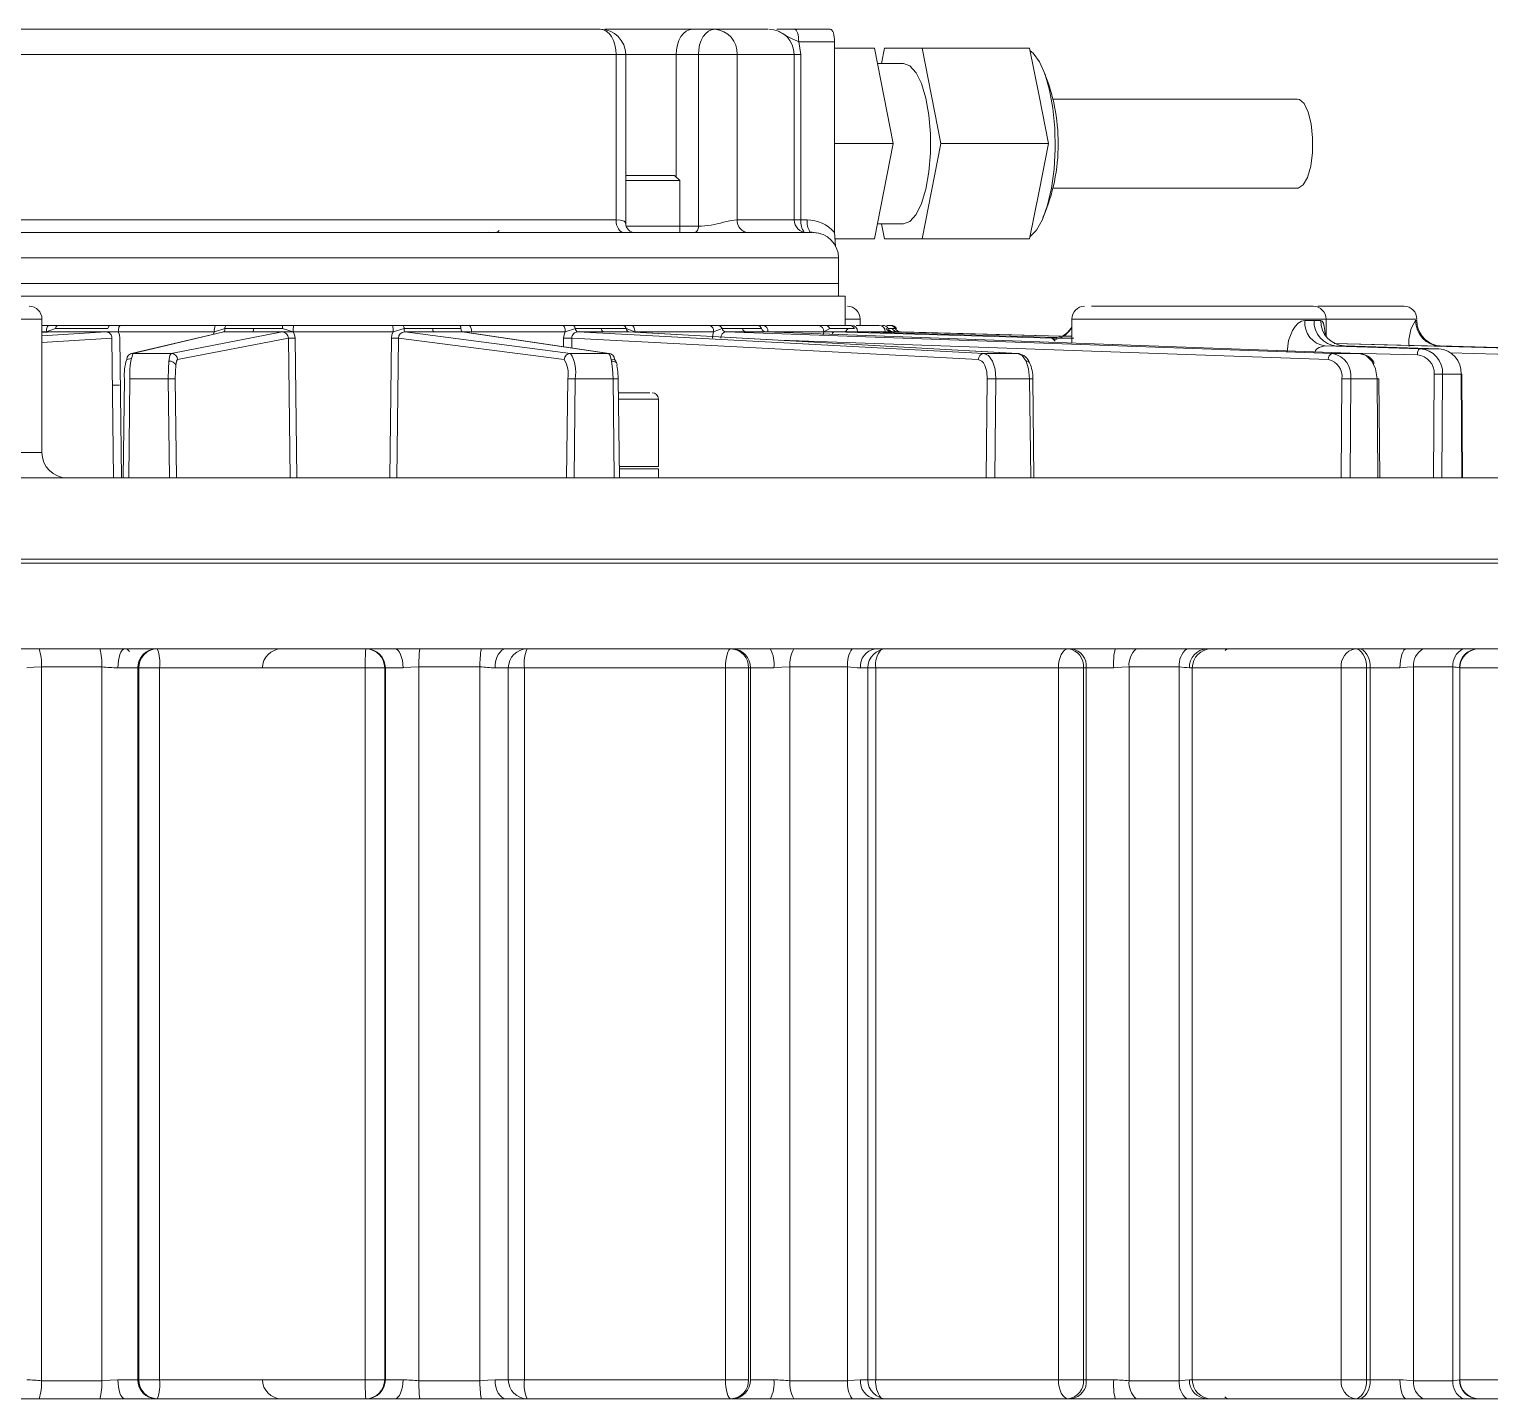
# Model space of a CAD drawing. Header units: millimetres. Extents: x 0 to 197, y 0 to 196.
# Drawn here: x 169.05 to 174.8, y 188.14 to 193.53 of the extents above; entities that cross this region are included whole.
import ezdxf

# ---------------------------------------------------------------- set-up
doc = ezdxf.new("R2010")
doc.units = ezdxf.units.MM

msp = doc.modelspace()

# ---------------------------------------------------------------- linework, layer by layer
at = {"color": 7, "linetype": 'Continuous', "lineweight": 15}
for p, q in [((171.2974, 193.5318), (168.7178, 193.5318)), ((171.6602, 193.5318), (171.3156, 193.5318)), ((171.7479, 193.5318), (171.6602, 193.5318)), ((171.9562, 193.5318), (171.7479, 193.5318)), ((172.0612, 193.5318), (171.9923, 193.5318)), ((172.2023, 193.5318), (172.0612, 193.5318)), ((172.0783, 193.4818), (172.0866, 193.4318)), ((172.0783, 193.4818), (172.2194, 193.4818)), ((172.2194, 193.4818), (172.2194, 192.732)), ((168.6326, 193.4318), (171.3596, 193.4318)), ((171.3596, 192.7818), (171.3596, 193.4318)), ((171.3974, 192.7679), (171.3974, 193.4318)), ((171.5958, 193.4318), (171.6836, 193.4318)), ((171.6836, 193.4318), (171.6836, 192.7568)), ((171.6836, 193.4318), (171.8358, 193.4318)), ((171.8358, 193.4318), (171.8358, 192.7818)), ((172.0603, 192.7818), (172.0603, 193.4318)), ((172.0866, 192.7818), (172.0866, 193.4318)), ((172.2194, 193.4568), (172.3757, 193.4568)), ((172.3757, 193.4568), (172.4496, 193.0818)), ((172.416, 193.4568), (172.4042, 193.3968)), ((172.5637, 193.4568), (172.416, 193.4568)), ((172.6376, 193.0818), (172.5637, 193.4568)), ((172.5637, 193.4568), (172.9867, 193.4568)), ((173.0237, 193.2693), (172.9867, 193.4568)), ((172.4899, 193.3968), (172.3875, 193.3968)), ((173.0606, 193.0818), (173.0237, 193.2693)), ((174.0409, 193.2568), (173.0775, 193.2568)), ((172.4496, 193.0818), (172.2194, 193.0818)), ((172.4496, 193.0818), (172.3757, 192.7068)), ((172.5637, 192.7068), (172.6376, 193.0818)), ((172.6376, 193.0818), (173.0606, 193.0818)), ((173.0237, 192.8943), (173.0606, 193.0818)), ((171.5899, 192.9568), (171.3974, 192.9568)), ((171.6099, 192.9368), (171.3974, 192.9368)), ((171.6099, 192.9368), (171.5899, 192.9568)), ((171.6099, 192.7568), (171.6099, 192.9368)), ((173.0776, 192.9068), (174.0409, 192.9068)), ((172.9867, 192.7068), (173.0237, 192.8943)), ((168.2881, 192.7318), (170.8669, 192.7318)), ((168.6326, 192.7818), (171.3596, 192.7818)), ((170.8669, 192.7318), (172.1307, 192.7318)), ((171.3988, 192.7568), (171.6099, 192.7568)), ((171.6099, 192.7568), (171.3989, 192.7568)), ((171.6099, 192.7318), (171.6099, 192.7568)), ((171.6836, 192.7568), (171.6099, 192.7568)), ((172.0866, 192.7818), (172.111, 192.7818)), ((172.2194, 192.732), (172.2228, 192.6782)), ((172.3875, 192.7668), (172.4899, 192.7668)), ((172.4042, 192.7668), (172.416, 192.7068)), ((172.221, 192.7068), (172.3757, 192.7068)), ((172.416, 192.7068), (172.5637, 192.7068)), ((172.5637, 192.7068), (172.9867, 192.7068)), ((172.2353, 192.5318), (172.2353, 192.6318)), ((168.1853, 192.5318), (172.2042, 192.5318)), ((168.1853, 192.5318), (172.2353, 192.5318)), ((172.2042, 192.5318), (172.2353, 192.5318)), ((172.2353, 192.4818), (172.2353, 192.5318)), ((172.2603, 192.4818), (168.1603, 192.4818)), ((172.2603, 192.3668), (172.2603, 192.4818)), ((173.2296, 192.4418), (174.1025, 192.4418)), ((174.4599, 192.4418), (174.12, 192.4418)), ((169.1009, 191.8668), (169.1009, 192.3918)), ((172.3197, 192.3668), (172.3197, 192.3918)), ((173.1527, 192.3918), (173.1527, 192.2976)), ((174.069, 192.3857), (174.1056, 192.3855)), ((174.1056, 192.3855), (174.1321, 192.3857)), ((174.1527, 192.3239), (174.1527, 192.3918)), ((174.5102, 192.3855), (174.5041, 192.3857)), ((174.5051, 192.3857), (174.5102, 192.3855)), ((169.1301, 192.3668), (169.1009, 192.3668)), ((169.1446, 192.3413), (169.1009, 192.3385)), ((169.3526, 192.3412), (169.1009, 192.326)), ((169.1179, 192.3418), (169.1539, 192.354)), ((169.1179, 192.3418), (169.4014, 192.3418)), ((169.1301, 192.3668), (169.1641, 192.3668)), ((169.1439, 192.3412), (169.247, 192.3411)), ((169.1539, 192.354), (169.256, 192.3539)), ((169.1641, 192.3668), (169.3688, 192.3668)), ((169.247, 192.3411), (169.3526, 192.3412)), ((169.256, 192.3539), (169.3606, 192.354)), ((169.4104, 192.3668), (169.3688, 192.3668)), ((169.7792, 192.3418), (169.4014, 192.3418)), ((169.784, 192.3668), (169.4104, 192.3668)), ((169.8113, 192.3406), (169.4533, 192.2559)), ((169.459, 192.2566), (169.8169, 192.3412)), ((170.0455, 192.3412), (169.6095, 192.2566)), ((169.7792, 192.3418), (169.8206, 192.354)), ((169.784, 192.3668), (169.8243, 192.3668)), ((169.8169, 192.3412), (169.9309, 192.3411)), ((169.8206, 192.354), (169.9335, 192.3539)), ((169.8243, 192.3668), (170.0486, 192.3668)), ((169.9309, 192.3411), (170.0455, 192.3412)), ((169.9335, 192.3539), (170.047, 192.354)), ((169.9372, 192.3418), (170.0866, 192.3418)), ((170.047, 192.354), (170.0898, 192.3418)), ((170.0486, 192.3668), (170.0911, 192.3668)), ((170.4827, 192.3418), (170.0898, 192.3418)), ((170.4797, 192.3668), (170.0911, 192.3668)), ((170.4797, 192.3668), (170.5224, 192.3668)), ((170.4827, 192.3418), (170.5254, 192.354)), ((170.5224, 192.3668), (170.7443, 192.3668)), ((170.5254, 192.354), (170.638, 192.3539)), ((170.5277, 192.3418), (170.6413, 192.3418)), ((171.1804, 192.2566), (170.5284, 192.3412)), ((170.5284, 192.3412), (170.642, 192.3411)), ((170.638, 192.3539), (170.7495, 192.354)), ((170.642, 192.3411), (170.7545, 192.3412)), ((170.7443, 192.3668), (170.7835, 192.3668)), ((170.7545, 192.3412), (171.3293, 192.2566)), ((171.3328, 192.2563), (170.7574, 192.3411)), ((170.7582, 192.3418), (170.7861, 192.3418)), ((171.149, 192.3668), (170.7835, 192.3668)), ((171.1596, 192.3418), (170.79, 192.3418)), ((171.149, 192.3668), (171.1899, 192.3668)), ((171.1596, 192.3418), (171.1994, 192.354)), ((171.1899, 192.3668), (171.3876, 192.3668)), ((171.1994, 192.354), (171.3007, 192.3539)), ((172.8069, 192.2566), (171.2087, 192.3412)), ((171.2087, 192.3412), (171.3109, 192.3411)), ((171.3007, 192.3539), (171.3991, 192.354)), ((171.3109, 192.3411), (171.4103, 192.3412)), ((171.3876, 192.3668), (171.4198, 192.3668)), ((171.3991, 192.354), (171.4334, 192.3418)), ((172.9406, 192.2566), (171.4085, 192.3413)), ((171.4103, 192.3412), (172.9395, 192.2566)), ((171.7265, 192.3668), (171.4198, 192.3668)), ((171.7435, 192.3418), (171.4334, 192.3418)), ((171.7265, 192.3668), (171.7615, 192.3668)), ((171.7435, 192.3418), (171.7766, 192.354)), ((171.7615, 192.3668), (171.9157, 192.3668)), ((171.7766, 192.354), (171.8566, 192.3539)), ((174.1791, 192.2566), (171.7913, 192.3412)), ((171.7913, 192.3412), (171.8721, 192.3411)), ((171.8566, 192.3539), (171.9324, 192.354)), ((171.8721, 192.3411), (171.9486, 192.3412)), ((171.9157, 192.3668), (171.9377, 192.3668)), ((172.1555, 192.3668), (171.9377, 192.3668)), ((171.9443, 192.3418), (171.9571, 192.3418)), ((174.2831, 192.2566), (171.9481, 192.3412)), ((171.9486, 192.3412), (174.2826, 192.2566)), ((172.1773, 192.3418), (171.9571, 192.3418)), ((172.1555, 192.3668), (172.1812, 192.3668)), ((172.1773, 192.3418), (172.2005, 192.354)), ((172.1773, 192.3418), (172.2603, 192.3418)), ((172.1812, 192.3668), (172.2769, 192.3668)), ((172.2005, 192.354), (172.2514, 192.3539)), ((173.0729, 192.3167), (172.2192, 192.3412)), ((172.2192, 192.3412), (172.2706, 192.3411)), ((172.2514, 192.3539), (172.2971, 192.354)), ((172.2603, 192.3418), (172.2725, 192.354)), ((172.2603, 192.3411), (172.2603, 192.3418)), ((172.2706, 192.3411), (172.3167, 192.3412)), ((172.2841, 192.3655), (172.2853, 192.3668)), ((172.3941, 192.3668), (172.304, 192.3668)), ((172.4186, 192.3418), (172.3099, 192.3418)), ((172.3167, 192.3412), (173.0944, 192.3186)), ((172.4433, 192.3411), (172.4186, 192.3412)), ((172.4186, 192.3412), (172.4438, 192.3405)), ((172.4255, 192.3668), (172.4358, 192.3668)), ((172.4295, 192.354), (172.4464, 192.3539)), ((172.4464, 192.3539), (172.4576, 192.354)), ((173.1075, 192.3239), (172.4504, 192.3412)), ((172.4504, 192.3412), (172.4674, 192.3411)), ((172.4634, 192.3539), (172.4597, 192.354)), ((172.4613, 192.354), (172.4631, 192.354)), ((172.4674, 192.3411), (172.4787, 192.3412)), ((172.4787, 192.3412), (173.1093, 192.3245)), ((173.1099, 192.3248), (172.4825, 192.3412)), ((169.3827, 191.7668), (169.3765, 192.3166)), ((169.4079, 192.3169), (169.4141, 191.7668)), ((170.0707, 192.3166), (169.6343, 192.2319)), ((170.0774, 191.7668), (170.0707, 192.3166)), ((170.0967, 192.3169), (170.1034, 191.7668)), ((170.4693, 191.7668), (170.4759, 192.3169)), ((170.4966, 191.7668), (170.5033, 192.3166)), ((170.5033, 192.3166), (171.1558, 192.2319)), ((171.1855, 192.3166), (172.7848, 192.2319)), ((173.0935, 192.3168), (173.0729, 192.3167)), ((173.0872, 192.3052), (173.0808, 192.3114)), ((173.0956, 192.3196), (173.0908, 192.3179)), ((173.1527, 192.3237), (173.1204, 192.3245)), ((174.523, 192.275), (174.1499, 192.2857)), ((174.1499, 192.2857), (174.1938, 192.2855)), ((174.1854, 192.2961), (175.6805, 192.2566)), ((175.6619, 192.2566), (174.1867, 192.2955)), ((174.1938, 192.2855), (174.2256, 192.2857)), ((174.2256, 192.2857), (174.5963, 192.2749)), ((174.5963, 192.2749), (174.523, 192.275)), ((174.5837, 192.2878), (174.5836, 192.288)), ((174.5891, 192.2854), (174.5837, 192.2878)), ((175.0109, 192.275), (174.6015, 192.2857)), ((169.6095, 192.2566), (169.459, 192.2566)), ((171.3293, 192.2566), (171.1804, 192.2566)), ((172.9395, 192.2566), (172.8069, 192.2566)), ((174.2826, 192.2566), (174.1791, 192.2566)), ((169.4253, 192.1569), (169.4205, 191.7668)), ((169.4423, 191.7668), (169.447, 192.1566)), ((169.447, 192.1566), (169.5975, 192.1566)), ((169.5975, 192.1566), (169.6022, 191.7668)), ((169.6253, 192.1569), (169.63, 191.7668)), ((171.1697, 192.1569), (171.165, 191.7668)), ((171.1942, 191.7668), (171.1989, 192.1566)), ((171.1989, 192.1566), (171.3477, 192.1566)), ((171.3477, 192.1566), (171.3524, 191.7668)), ((171.3676, 192.1569), (171.368, 192.1569)), ((171.3727, 191.7668), (171.368, 192.1569)), ((172.8202, 192.1569), (172.816, 191.7668)), ((172.8498, 191.7668), (172.854, 192.1566)), ((172.854, 192.1566), (172.9867, 192.1566)), ((172.9867, 192.1566), (172.9908, 191.7668)), ((173.0037, 191.7668), (172.9996, 192.1569)), ((172.9996, 192.1569), (172.9996, 192.1569)), ((174.2152, 192.1569), (174.2119, 191.7668)), ((174.2471, 191.7668), (174.2503, 192.1566)), ((174.2503, 192.1566), (174.3538, 192.1566)), ((174.3538, 192.1566), (174.357, 191.7668)), ((174.3638, 191.7668), (174.3605, 192.1568)), ((174.5782, 192.1753), (174.5761, 191.7668)), ((174.6111, 192.175), (174.6089, 191.7668)), ((174.6844, 192.175), (174.6111, 192.175)), ((174.6866, 191.7668), (174.6844, 192.175)), ((174.6891, 191.7668), (174.6869, 192.1751)), ((169.3786, 192.1318), (169.4066, 192.1318)), ((171.4919, 192.1018), (171.3687, 192.1018)), ((171.5262, 191.8118), (171.5262, 192.0768)), ((171.5159, 191.8118), (171.3721, 191.8118)), ((171.5262, 191.8118), (171.5159, 191.8118)), ((164.8051, 191.7668), (175.9603, 191.7668)), ((171.5262, 191.8018), (171.3722, 191.8018)), ((171.5262, 191.7668), (171.5262, 191.8018)), ((164.4603, 191.4468), (175.9603, 191.4468)), ((164.4603, 191.4318), (175.9126, 191.4318)), ((164.4603, 191.4318), (175.9106, 191.4318)), ((164.8051, 191.4468), (175.9603, 191.4468)), ((168.993, 191.0943), (169.0893, 191.0943)), ((169.0893, 191.0943), (169.3289, 191.0943)), ((169.4262, 191.0943), (170.489, 191.0943)), ((169.4457, 191.0838), (169.4344, 191.0943)), ((169.9387, 191.0941), (169.9333, 191.0943)), ((170.489, 191.0943), (170.5872, 191.0943)), ((170.5872, 191.0943), (170.8296, 191.0943)), ((170.9272, 191.0943), (171.966, 191.0943)), ((171.966, 191.0943), (172.0593, 191.0943)), ((172.0593, 191.0943), (172.288, 191.0943)), ((172.3794, 191.0943), (173.3233, 191.0943)), ((173.3233, 191.0943), (173.4055, 191.0943)), ((173.4055, 191.0943), (173.6049, 191.0943)), ((173.6838, 191.0943), (174.4685, 191.0943)), ((174.4685, 191.0943), (174.5339, 191.0943)), ((174.5339, 191.0943), (174.6904, 191.0943)), ((174.6904, 191.0943), (174.7514, 191.0943)), ((174.7514, 191.0943), (175.3234, 191.0943)), ((169.3366, 191.0236), (169.0991, 191.0236)), ((169.0991, 191.0236), (169.0991, 188.215)), ((169.3366, 188.215), (169.3366, 191.0236)), ((169.4775, 191.0193), (169.3998, 191.0193)), ((169.4775, 188.2193), (169.4775, 191.0193)), ((169.4817, 191.0193), (169.4775, 191.0193)), ((169.5636, 191.0193), (169.4817, 191.0193)), ((169.4817, 191.0193), (169.4817, 188.2193)), ((170.3729, 191.0193), (169.5636, 191.0193)), ((169.5636, 191.0193), (169.5636, 188.2193)), ((170.3729, 188.2193), (170.3729, 191.0193)), ((170.4494, 191.0193), (170.3729, 191.0193)), ((170.4494, 191.0193), (170.4494, 188.2193)), ((170.4519, 191.0193), (170.4494, 191.0193)), ((170.5215, 191.0193), (170.4519, 191.0193)), ((170.4519, 191.0193), (170.4519, 188.2193)), ((170.8242, 191.0236), (170.5839, 191.0236)), ((170.5839, 191.0236), (170.5839, 188.215)), ((170.8242, 188.215), (170.8242, 191.0236)), ((170.9357, 188.2193), (170.9357, 191.0193)), ((171.7902, 191.0193), (170.9992, 191.0193)), ((170.9992, 191.0193), (170.9992, 188.2193)), ((171.7902, 188.2193), (171.7902, 191.0193)), ((171.8808, 191.0193), (171.7902, 191.0193)), ((171.888, 191.0193), (171.8808, 191.0193)), ((171.8808, 191.0193), (171.8808, 188.2193)), ((171.9799, 191.0193), (171.888, 191.0193)), ((171.888, 191.0193), (171.888, 188.2193)), ((172.27, 191.0236), (172.0433, 191.0236)), ((172.0433, 191.0236), (172.0433, 188.215)), ((172.27, 188.215), (172.27, 191.0236)), ((172.3498, 188.2193), (172.3498, 191.0193)), ((172.3811, 191.0193), (172.3811, 188.2193)), ((173.0999, 191.0193), (172.3811, 191.0193)), ((173.0999, 188.2193), (173.0999, 191.0193)), ((173.1984, 191.0193), (173.0999, 191.0193)), ((173.1984, 191.0193), (173.1984, 188.2193)), ((173.2097, 191.0193), (173.1984, 191.0193)), ((173.3176, 191.0193), (173.2097, 191.0193)), ((173.2097, 191.0193), (173.2097, 188.2193)), ((173.3777, 191.0236), (173.3777, 188.215)), ((173.5754, 191.0236), (173.3777, 191.0236)), ((173.5754, 188.215), (173.5754, 191.0236)), ((173.6266, 188.2193), (173.6266, 191.0193)), ((174.2126, 188.2193), (174.2126, 191.0193)), ((174.3124, 191.0193), (174.2126, 191.0193)), ((174.3124, 188.2193), (174.3124, 191.0193)), ((174.327, 191.0193), (174.3124, 191.0193)), ((174.4437, 191.0193), (174.327, 191.0193)), ((174.327, 191.0193), (174.327, 188.2193)), ((174.4963, 191.0236), (174.4963, 188.215)), ((174.6514, 191.0236), (174.4963, 191.0236)), ((174.6514, 188.215), (174.6514, 191.0236)), ((174.6791, 188.2193), (174.6791, 191.0193)), ((169.0991, 188.215), (169.3366, 188.215)), ((169.3998, 188.2193), (169.4775, 188.2193)), ((169.4775, 188.2193), (169.4817, 188.2193)), ((169.4815, 188.1948), (169.4836, 188.2022)), ((169.4817, 188.2193), (169.5636, 188.2193)), ((169.5636, 188.2193), (170.3729, 188.2193)), ((170.3729, 188.2193), (170.4494, 188.2193)), ((170.4494, 188.2193), (170.4519, 188.2193)), ((170.4519, 188.2193), (170.5215, 188.2193)), ((170.5839, 188.215), (170.8242, 188.215)), ((170.9992, 188.2193), (171.7902, 188.2193)), ((171.7902, 188.2193), (171.8808, 188.2193)), ((171.888, 188.2193), (171.9799, 188.2193)), ((172.0433, 188.215), (172.27, 188.215)), ((172.3811, 188.2193), (173.0999, 188.2193)), ((173.0999, 188.2193), (173.1984, 188.2193)), ((173.1984, 188.2193), (173.2097, 188.2193)), ((173.2097, 188.2193), (173.3176, 188.2193)), ((173.3777, 188.215), (173.5754, 188.215)), ((174.3124, 188.2193), (174.2126, 188.2193)), ((174.3124, 188.2193), (174.327, 188.2193)), ((174.327, 188.2193), (174.4437, 188.2193)), ((174.4963, 188.215), (174.6514, 188.215)), ((169.0893, 188.1443), (168.993, 188.1443)), ((169.3289, 188.1443), (169.0893, 188.1443)), ((169.4262, 188.1443), (169.3289, 188.1443)), ((170.489, 188.1443), (169.4262, 188.1443)), ((170.8296, 188.1443), (170.5872, 188.1443)), ((170.9272, 188.1443), (170.8296, 188.1443)), ((171.966, 188.1443), (170.9272, 188.1443)), ((172.288, 188.1443), (172.0593, 188.1443)), ((172.3794, 188.1443), (172.288, 188.1443)), ((173.3233, 188.1443), (172.3794, 188.1443)), ((173.3223, 188.1454), (173.333, 188.1442)), ((173.6049, 188.1443), (173.4055, 188.1443)), ((173.6838, 188.1443), (173.6049, 188.1443)), ((174.4685, 188.1443), (173.6838, 188.1443)), ((174.4641, 188.1454), (174.4765, 188.1442)), ((174.6904, 188.1443), (174.5339, 188.1443)), ((174.7514, 188.1443), (174.6904, 188.1443)), ((175.3234, 188.1443), (174.7514, 188.1443))]:
    msp.add_line(p, q, dxfattribs=at)
at = {"color": 8, "linetype": 'Continuous', "lineweight": 15}
for p, q in [((171.3596, 193.4318), (171.3974, 193.4318)), ((171.3974, 193.4318), (171.5958, 193.4318)), ((171.5958, 193.4318), (171.5958, 192.9509)), ((171.8358, 193.4318), (172.0603, 193.4318)), ((172.0603, 193.4318), (172.0866, 193.4318)), ((171.8358, 192.7818), (172.0603, 192.7818)), ((172.0866, 192.7818), (172.0603, 192.7818)), ((172.2353, 192.6318), (168.1853, 192.6318)), ((169.1009, 192.3918), (168.1009, 192.3918)), ((172.3197, 192.3918), (172.2603, 192.3918)), ((174.1527, 192.3918), (173.1527, 192.3918)), ((174.5102, 192.3918), (174.1527, 192.3918)), ((169.1179, 192.3418), (169.1009, 192.3418)), ((169.1009, 192.3385), (169.1439, 192.3412)), ((169.7751, 192.332), (169.7792, 192.3418)), ((172.2603, 192.3418), (172.3099, 192.3418)), ((172.4437, 192.3418), (172.4437, 192.3423)), ((172.4437, 192.3418), (172.4458, 192.3418)), ((169.3765, 192.3166), (169.1009, 192.3)), ((171.1529, 192.2828), (171.1533, 192.3169)), ((171.1851, 192.2781), (171.1855, 192.3166)), ((172.0048, 192.3083), (174.1618, 192.2319)), ((169.4526, 192.2362), (169.4342, 192.2319)), ((171.34, 192.2339), (171.3537, 192.2319)), ((172.9406, 192.2566), (172.9395, 192.2566)), ((174.2435, 192.258), (174.5121, 192.2503)), ((174.2831, 192.2566), (174.2826, 192.2566)), ((174.6407, 192.2587), (175.6585, 192.2319)), ((171.5159, 192.0768), (171.369, 192.0768)), ((171.5262, 192.0768), (171.5159, 192.0768)), ((168.5696, 191.8668), (169.1009, 191.8668)), ((170.0374, 191.0938), (170.0366, 191.094)), ((173.7566, 191.0883), (173.7643, 191.0943)), ((170.9357, 191.0193), (170.8836, 191.0193)), ((170.9992, 191.0193), (170.9357, 191.0193)), ((172.3498, 191.0193), (172.3214, 191.0193)), ((172.3811, 191.0193), (172.3498, 191.0193)), ((173.6266, 191.0193), (173.6154, 191.0193)), ((174.2126, 191.0193), (173.6266, 191.0193)), ((174.6791, 191.0193), (174.6774, 191.0193)), ((175.0526, 191.0193), (174.6791, 191.0193)), ((170.8836, 188.2193), (170.9357, 188.2193)), ((170.9357, 188.2193), (170.9992, 188.2193)), ((172.3214, 188.2193), (172.3498, 188.2193)), ((172.3498, 188.2193), (172.3811, 188.2193)), ((173.6154, 188.2193), (173.6266, 188.2193)), ((173.6266, 188.2193), (174.2126, 188.2193)), ((174.6774, 188.2193), (174.6791, 188.2193)), ((174.6791, 188.2193), (175.0526, 188.2193)), ((169.5163, 188.1555), (169.5148, 188.1539)), ((170.0366, 188.1445), (170.0374, 188.1447)), ((173.7643, 188.1443), (173.7551, 188.1515))]:
    msp.add_line(p, q, dxfattribs=at)
at = {"color": 7, "linetype": 'Continuous', "lineweight": 15, "flags": 128}
for points in [[(171.3596, 193.4318), (171.3584, 193.4513), (171.3548, 193.47), (171.3491, 193.4873), (171.3414, 193.5025), (171.3319, 193.5149), (171.3212, 193.5242), (171.3096, 193.5298), (171.2974, 193.5318)], [(171.5958, 193.4318), (171.5971, 193.4513), (171.6007, 193.47), (171.6067, 193.4873), (171.6147, 193.5025), (171.6244, 193.5149), (171.6355, 193.5242), (171.6476, 193.5298), (171.6602, 193.5318)], [(171.6836, 193.4318), (171.6848, 193.4513), (171.6885, 193.47), (171.6944, 193.4873), (171.7024, 193.5025), (171.7122, 193.5149), (171.7233, 193.5242), (171.7354, 193.5298), (171.7479, 193.5318)], [(172.0783, 193.4818), (172.078, 193.4915), (172.077, 193.5009), (172.0754, 193.5095), (172.0733, 193.5171), (172.0707, 193.5233), (172.0678, 193.528), (172.0646, 193.5308), (172.0612, 193.5318)], [(172.2194, 193.4818), (172.2191, 193.4915), (172.2181, 193.5009), (172.2165, 193.5095), (172.2144, 193.5171), (172.2118, 193.5233), (172.2089, 193.528), (172.2057, 193.5308), (172.2023, 193.5318)], [(172.9887, 193.4468), (173.0003, 193.4371), (173.0254, 193.4031), (173.0474, 193.354), (173.0653, 193.2922), (173.0783, 193.2206), (173.0857, 193.1424), (173.0872, 193.0615), (173.0827, 192.9814), (173.0724, 192.9061), (173.0569, 192.839), (173.0368, 192.7832), (173.0131, 192.7414), (172.9887, 192.7167)], [(172.4899, 193.3968), (172.5156, 193.3876), (172.5398, 193.3607), (172.5611, 193.3176), (172.5783, 193.2607), (172.5903, 193.1935), (172.5965, 193.1197), (172.5965, 193.0438), (172.5903, 192.9701), (172.5783, 192.9028), (172.5611, 192.846), (172.5398, 192.8029), (172.5156, 192.7759), (172.4899, 192.7668)], [(174.0924, 192.9929), (174.0994, 193.0467), (174.1001, 193.1042), (174.0944, 193.1594), (174.0829, 193.2061), (174.0669, 193.2394), (174.048, 193.2555), (174.0409, 193.2568)], [(174.0409, 192.9068), (174.0437, 192.907), (174.0629, 192.919), (174.0797, 192.9488), (174.0924, 192.9929)], [(170.8596, 192.733), (170.8568, 192.7323), (170.8521, 192.7318)], [(171.3596, 192.7818), (171.3602, 192.772), (171.3619, 192.7626), (171.3648, 192.754), (171.3687, 192.7464), (171.3734, 192.7402), (171.3787, 192.7356), (171.3846, 192.7327), (171.3906, 192.7318)], [(171.6836, 192.7568), (171.6833, 192.7519), (171.6823, 192.7472), (171.6809, 192.7429), (171.6789, 192.7391), (171.6764, 192.736), (171.6736, 192.7337), (171.6706, 192.7323), (171.6675, 192.7318)], [(171.782, 192.7722), (171.814, 192.7794), (171.8358, 192.7818)], [(172.1218, 192.7352), (172.1571, 192.7301), (172.1629, 192.7271)], [(173.9998, 192.2631), (174.0054, 192.3075), (174.0207, 192.3467), (174.0315, 192.3629), (174.0434, 192.375), (174.0563, 192.3831), (174.069, 192.3857)], [(169.1179, 192.3418), (169.1182, 192.3466), (169.1189, 192.3513), (169.12, 192.3557), (169.1215, 192.3594), (169.1233, 192.3626), (169.1254, 192.3649), (169.1277, 192.3663), (169.1301, 192.3668)], [(169.3606, 192.354), (169.3613, 192.3568), (169.3621, 192.3593), (169.363, 192.3615), (169.364, 192.3633), (169.3652, 192.3648), (169.3663, 192.3659), (169.3676, 192.3666), (169.3688, 192.3668)], [(169.4104, 192.3668), (169.4086, 192.3663), (169.407, 192.3649), (169.4054, 192.3626), (169.404, 192.3594), (169.4029, 192.3557), (169.4021, 192.3513), (169.4016, 192.3466), (169.4014, 192.3418)], [(169.4014, 192.3418), (169.4062, 192.3298), (169.4079, 192.3169)], [(170.0898, 192.3418), (170.0949, 192.3298), (170.0967, 192.3169)], [(170.4759, 192.3169), (170.4777, 192.3298), (170.4827, 192.3418)], [(170.7443, 192.3668), (170.7451, 192.3666), (170.7458, 192.3659), (170.7466, 192.3648), (170.7473, 192.3633), (170.7479, 192.3615), (170.7485, 192.3593), (170.749, 192.3568), (170.7495, 192.354)], [(171.1596, 192.3418), (171.1594, 192.3466), (171.1588, 192.3513), (171.1578, 192.3557), (171.1565, 192.3594), (171.1549, 192.3626), (171.1531, 192.3649), (171.1511, 192.3663), (171.149, 192.3668)], [(171.1533, 192.3169), (171.1549, 192.3298), (171.1596, 192.3418)], [(171.1994, 192.354), (171.1987, 192.3568), (171.1977, 192.3593), (171.1966, 192.3615), (171.1954, 192.3633), (171.1941, 192.3648), (171.1927, 192.3659), (171.1913, 192.3666), (171.1899, 192.3668)], [(171.4198, 192.3668), (171.4225, 192.3663), (171.425, 192.3649), (171.4274, 192.3626), (171.4294, 192.3594), (171.4311, 192.3557), (171.4324, 192.3513), (171.4332, 192.3466), (171.4334, 192.3418)], [(171.7384, 192.3169), (171.7398, 192.3298), (171.7435, 192.3418)], [(172.1747, 192.3284), (172.1748, 192.3298), (172.1773, 192.3418)], [(173.0729, 192.3167), (173.0901, 192.3178), (173.0931, 192.3183)], [(173.0808, 192.3114), (173.0765, 192.3148), (173.0729, 192.3167)], [(173.1608, 192.3167), (173.1087, 192.3169), (173.1024, 192.3169)], [(174.1499, 192.2857), (174.138, 192.2843), (174.1262, 192.2801), (174.1157, 192.2732), (174.1116, 192.2676), (174.1106, 192.2647), (174.1105, 192.2618)], [(174.5121, 192.2503), (174.5124, 192.2551), (174.5131, 192.2598), (174.5142, 192.264), (174.5156, 192.2678), (174.5172, 192.2708), (174.519, 192.2731), (174.521, 192.2745), (174.523, 192.275)], [(169.5975, 192.1566), (169.5982, 192.1952), (169.6006, 192.2264)], [(169.6006, 192.2264), (169.6045, 192.2478), (169.6095, 192.2566)], [(169.6343, 192.2319), (169.6306, 192.2257), (169.6276, 192.2093)], [(171.342, 192.2264), (171.3363, 192.2478), (171.3293, 192.2566)], [(171.3477, 192.1566), (171.346, 192.1952), (171.342, 192.2264)], [(171.3632, 192.2093), (171.3633, 192.2126), (171.3625, 192.2159), (171.3608, 192.2188), (171.3582, 192.2214), (171.3549, 192.2235), (171.351, 192.2251), (171.3467, 192.2261), (171.342, 192.2264)], [(171.3537, 192.2319), (171.3588, 192.2257), (171.3609, 192.218)], [(172.7848, 192.2319), (172.7981, 192.2261), (172.8046, 192.2189), (172.8102, 192.2093), (172.8147, 192.1975), (172.8179, 192.1841), (172.8202, 192.1569)], [(172.854, 192.1566), (172.8507, 192.1943), (172.8406, 192.2264), (172.8252, 192.2483), (172.8069, 192.2566)], [(172.9726, 192.2264), (172.9579, 192.2478), (172.9395, 192.2566)], [(172.9456, 192.2556), (172.9438, 192.2561), (172.9406, 192.2566)], [(172.9867, 192.1566), (172.9827, 192.1952), (172.9726, 192.2264)], [(174.3328, 192.2264), (174.3105, 192.2478), (174.2826, 192.2566)], [(174.2873, 192.2557), (174.286, 192.2561), (174.2831, 192.2566)], [(174.3538, 192.1566), (174.3479, 192.1952), (174.3328, 192.2264)], [(174.3396, 192.2134), (174.3406, 192.2159), (174.3412, 192.2188), (174.341, 192.2214), (174.34, 192.2235), (174.3383, 192.2251), (174.3359, 192.2261), (174.3328, 192.2264)], [(169.6276, 192.2093), (169.6257, 192.1852), (169.6253, 192.1569)], [(171.3632, 192.2093), (171.3663, 192.1852), (171.3676, 192.1569)], [(174.354, 192.1569), (174.356, 192.1569), (174.3584, 192.1569), (174.3599, 192.1569), (174.3605, 192.1568), (174.3602, 192.1568), (174.3589, 192.1567), (174.3568, 192.1567), (174.3538, 192.1566)], [(169.3289, 191.0943), (169.366, 191.0943), (169.3961, 191.0943), (169.4262, 191.0943)], [(169.4262, 191.0943), (169.4211, 191.0928), (169.4161, 191.0886), (169.4115, 191.0816), (169.4075, 191.0723), (169.4042, 191.0609), (169.4018, 191.048), (169.4003, 191.0339), (169.3998, 191.0193)], [(170.5215, 191.0193), (170.5209, 191.0339), (170.519, 191.048), (170.516, 191.0609), (170.512, 191.0723), (170.5071, 191.0816), (170.5014, 191.0886), (170.4953, 191.0928), (170.489, 191.0943)], [(170.8296, 191.0943), (170.8668, 191.0943), (170.897, 191.0943), (170.9272, 191.0943)], [(170.9272, 191.0943), (170.9187, 191.0928), (170.9105, 191.0886), (170.903, 191.0816), (170.8963, 191.0723), (170.8909, 191.0609), (170.8869, 191.048), (170.8844, 191.0339), (170.8836, 191.0193)], [(171.8118, 191.0943), (171.8076, 191.0928), (171.8035, 191.0886), (171.7998, 191.0816), (171.7965, 191.0723), (171.7939, 191.0609), (171.7919, 191.048), (171.7906, 191.0339), (171.7902, 191.0193)], [(172.288, 191.0943), (172.3229, 191.0943), (172.3512, 191.0943), (172.3794, 191.0943)], [(173.1393, 191.0943), (173.1316, 191.0928), (173.1242, 191.0886), (173.1174, 191.0816), (173.1114, 191.0723), (173.1065, 191.0609), (173.1029, 191.048), (173.1007, 191.0339), (173.0999, 191.0193)], [(173.6049, 191.0943), (173.6351, 191.0943), (173.6595, 191.0943), (173.6838, 191.0943)], [(174.3124, 191.0193), (174.3116, 191.0339), (174.309, 191.048), (174.3048, 191.0609), (174.2992, 191.0723), (174.2923, 191.0816), (174.2845, 191.0886), (174.276, 191.0928), (174.2672, 191.0943)], [(174.327, 191.0193), (174.3261, 191.0339), (174.3236, 191.048), (174.3194, 191.0609), (174.3138, 191.0723), (174.3069, 191.0816), (174.2991, 191.0886), (174.2906, 191.0928), (174.2818, 191.0943)], [(174.4437, 191.0193), (174.4441, 191.0339), (174.4455, 191.048), (174.4478, 191.0609), (174.4509, 191.0723), (174.4547, 191.0816), (174.459, 191.0886), (174.4636, 191.0928), (174.4685, 191.0943)], [(169.0991, 191.0236), (169.0687, 191.0216), (169.0419, 191.0193)], [(170.5839, 191.0236), (170.5519, 191.0216), (170.5215, 191.0193)], [(172.0433, 191.0236), (172.0118, 191.0216), (171.9799, 191.0193)], [(173.3777, 191.0236), (173.349, 191.0216), (173.3176, 191.0193)], [(174.4963, 191.0236), (174.4722, 191.0216), (174.4437, 191.0193)], [(169.3366, 188.215), (169.3687, 188.2169), (169.3998, 188.2193)], [(169.3998, 188.2193), (169.4003, 188.2046), (169.4018, 188.1906), (169.4042, 188.1776), (169.4075, 188.1662), (169.4115, 188.1569), (169.4161, 188.15), (169.4211, 188.1457), (169.4262, 188.1443)], [(170.489, 188.1443), (170.4953, 188.1457), (170.5014, 188.15), (170.5071, 188.1569), (170.512, 188.1662), (170.516, 188.1776), (170.519, 188.1906), (170.5209, 188.2046), (170.5215, 188.2193)], [(170.8242, 188.215), (170.8554, 188.2169), (170.8836, 188.2193)], [(170.8836, 188.2193), (170.8844, 188.2046), (170.8869, 188.1906), (170.8909, 188.1776), (170.8963, 188.1662), (170.903, 188.1569), (170.9105, 188.15), (170.9187, 188.1457), (170.9272, 188.1443)], [(171.7902, 188.2193), (171.7906, 188.2046), (171.7919, 188.1906), (171.7939, 188.1776), (171.7965, 188.1662), (171.7998, 188.1569), (171.8035, 188.15), (171.8076, 188.1457), (171.8118, 188.1443)], [(172.27, 188.215), (172.2981, 188.2169), (172.3214, 188.2193)], [(173.0999, 188.2193), (173.1007, 188.2046), (173.1029, 188.1906), (173.1065, 188.1776), (173.1114, 188.1662), (173.1174, 188.1569), (173.1242, 188.15), (173.1316, 188.1457), (173.1393, 188.1443)], [(173.5754, 188.215), (173.5986, 188.2169), (173.6154, 188.2193)], [(174.3124, 188.2193), (174.3116, 188.2046), (174.309, 188.1906), (174.3048, 188.1776), (174.2992, 188.1662), (174.2923, 188.1569), (174.2845, 188.15), (174.276, 188.1457), (174.2672, 188.1443)], [(174.2818, 188.1443), (174.2906, 188.1457), (174.2991, 188.15), (174.3069, 188.1569), (174.3138, 188.1662), (174.3194, 188.1776), (174.3236, 188.1906), (174.3261, 188.2046), (174.327, 188.2193)], [(174.4685, 188.1443), (174.4636, 188.1457), (174.459, 188.15), (174.4547, 188.1569), (174.4509, 188.1662), (174.4478, 188.1776), (174.4455, 188.1906), (174.4441, 188.2046), (174.4437, 188.2193)], [(174.6514, 188.215), (174.6682, 188.2169), (174.6774, 188.2193)], [(170.5872, 188.1443), (170.5498, 188.1443), (170.5194, 188.1443), (170.489, 188.1443)], [(172.0593, 188.1443), (172.0238, 188.1443), (171.9949, 188.1443), (171.966, 188.1443)], [(173.4055, 188.1443), (173.3743, 188.1443), (173.3488, 188.1443), (173.3233, 188.1443)], [(174.5339, 188.1443), (174.5091, 188.1443), (174.4888, 188.1443), (174.4685, 188.1443)]]:
    msp.add_lwpolyline(points, dxfattribs=at)
at = {"color": 8, "linetype": 'Continuous', "lineweight": 15, "flags": 128}
for points in [[(171.3596, 192.7818), (171.3776, 192.7807), (171.3882, 192.7779), (171.3916, 192.7761), (171.3931, 192.775), (171.3938, 192.7745), (171.3941, 192.7742), (171.3943, 192.774), (171.3944, 192.7739), (171.3944, 192.7739), (171.3944, 192.7739), (171.3944, 192.7739), (171.3944, 192.7739), (171.3945, 192.7739), (171.3945, 192.7739), (171.3945, 192.7739), (171.3945, 192.7739), (171.3945, 192.7739), (171.3973, 192.7693), (171.3969, 192.7679)], [(174.1321, 192.3857), (174.1379, 192.3831), (174.1426, 192.375), (174.146, 192.3628), (174.1484, 192.3467), (174.1492, 192.3322)], [(173.1472, 192.3498), (173.149, 192.352), (173.1527, 192.3567)]]:
    msp.add_lwpolyline(points, dxfattribs=at)
at = {"color": 7, "linetype": 'Continuous', "lineweight": 15}
for centre, radius, start, end in [((171.2974, 193.4318), 0.1, 0, 90), ((171.7414, 193.4375), 0.0945, 356.54314, 86.06499), ((171.9603, 193.4318), 0.1, 360, 90), ((172.3824, 193.0861), 0.7165, 359.65185, 22.89671), ((172.3804, 193.0778), 0.7185, 336.47993, 0.31357), ((171.4342, 192.7685), 0.0367, 180.93098, 270.83596), ((171.6705, 193.1623), 0.4057, 271.84516, 285.95405), ((171.883, 192.7789), 0.0473, 176.54314, 266.06499), ((172.1103, 192.7818), 0.05, 180, 270), ((172.1565, 192.7748), 0.0702, 174.32486, 216.80152), ((172.1914, 192.7759), 0.0806, 175.83901, 210.282), ((172.1108, 192.6384), 0.1434, 40.74102, 89.91053), ((172.1353, 192.6318), 0.1, 0, 90), ((169.0509, 192.3918), 0.05, 0, 90), ((172.2697, 192.3918), 0.05, 0, 90), ((173.2027, 192.3918), 0.05, 90, 180), ((174.1027, 192.3918), 0.05, 360, 90), ((174.4602, 192.3918), 0.05, 0, 90), ((174.1618, 192.3781), 0.0931, 175.29843, 262.66638), ((174.2014, 192.3812), 0.0959, 177.41507, 265.44002), ((174.2303, 192.3839), 0.0983, 178.94032, 267.24001), ((174.6046, 192.3851), 0.0995, 179.68259, 268.21841), ((174.6116, 192.3857), 0.1014, 180.09055, 253.89638), ((169.1682, 192.3531), 0.0143, 106.50174, 176.26335), ((169.3523, 192.317), 0.0242, 358.96014, 89.17038), ((169.8155, 192.3478), 0.0367, 148.87089, 189.43867), ((169.8018, 192.3525), 0.0189, 323.30864, 4.58746), ((169.8381, 192.3558), 0.0176, 141.35336, 185.89863), ((169.9092, 192.3522), 0.0243, 332.89911, 4.14346), ((170.0457, 192.3162), 0.025, 0.8006, 90.4634), ((170.0817, 192.3561), 0.0348, 162.20415, 183.55767), ((170.2075, 192.348), 0.1179, 170.83858, 183.03061), ((170.4289, 192.3479), 0.0542, 353.48005, 20.32878), ((170.5282, 192.3163), 0.0249, 89.58357, 179.3382), ((170.5054, 192.3559), 0.0201, 354.44767, 32.53337), ((170.5472, 192.3523), 0.0218, 175.50638, 210.4363), ((170.6558, 192.3525), 0.0178, 175.31328, 219.52434), ((170.7652, 192.3529), 0.0158, 175.92469, 227.4385), ((170.7609, 192.3476), 0.0297, 348.65735, 40.23785), ((171.2094, 192.3173), 0.0239, 91.50915, 181.83042), ((171.2139, 192.3547), 0.0145, 182.97322, 248.97574), ((171.3155, 192.3553), 0.0149, 185.18622, 252.12203), ((171.3843, 192.3522), 0.0149, 6.83421, 77.08356), ((171.4143, 192.356), 0.0153, 187.5354, 254.83128), ((171.7215, 192.3451), 0.0222, 351.32741, 77.21558), ((171.7596, 192.3492), 0.0176, 15.65411, 84.11843), ((171.7941, 192.3193), 0.0221, 97.33525, 187.08778), ((171.7938, 192.3589), 0.0178, 195.8643, 262.13384), ((171.8743, 192.3595), 0.0185, 197.53968, 263.20661), ((171.9144, 192.3478), 0.019, 19.00297, 85.99484), ((171.9505, 192.3603), 0.0192, 199.26798, 264.1497), ((171.9345, 192.3443), 0.0227, 353.73291, 81.9171), ((172.1538, 192.3432), 0.0236, 356.4192, 85.90327), ((172.1806, 192.3449), 0.0218, 24.47233, 88.4141), ((172.2207, 192.3295), 0.0118, 97.45913, 160.28033), ((172.2765, 192.3438), 0.0229, 26.26735, 89.06173), ((172.2857, 192.3426), 0.0242, 358.08777, 87.95071), ((172.3938, 192.342), 0.0248, 359.46943, 89.45941), ((172.408, 192.3422), 0.0246, 28.66479, 89.82893), ((172.444, 192.3656), 0.0245, 208.44742, 268.26608), ((172.4511, 192.3658), 0.0246, 208.65937, 268.31186), ((172.4358, 192.3418), 0.0249, 29.14472, 89.9699), ((172.4379, 192.3418), 0.025, 29.18614, 89.98188), ((172.4395, 192.3418), 0.025, 29.21326, 89.9897), ((172.4416, 192.3417), 0.025, 29.18595, 90.0445), ((172.4681, 192.3659), 0.0248, 208.85794, 268.40413), ((172.4793, 192.3661), 0.0249, 209.15224, 268.46817), ((173.0746, 192.3977), 0.0865, 274.1156, 334.43075), ((173.0846, 192.3938), 0.075, 278.42544, 335.17212), ((169.9171, 206.5593), 14.2436, 270.61775, 270.72246), ((170.5706, 199.6157), 7.2994, 269.25649, 269.47183), ((171.2026, 195.8323), 3.5157, 269.19589, 269.7207), ((174.5167, 192.1806), 0.0946, 356.59665, 86.17521), ((174.6102, 192.3855), 0.1, 223.23163, 268.49978), ((174.588, 192.1788), 0.0965, 357.73588, 85.03594), ((169.6127, 192.1725), 0.1881, 161.59311, 184.75663), ((169.4591, 192.2318), 0.0248, 90.15478, 179.66487), ((169.6894, 192.1783), 0.2433, 161.23631, 185.11343), ((169.6032, 192.2008), 0.0258, 19.26616, 95.85656), ((169.6093, 192.2316), 0.025, 0.67745, 89.69693), ((171.1807, 192.2317), 0.0249, 90.65004, 179.53681), ((171.0611, 192.1756), 0.1102, 350.23506, 30.71857), ((171.0517, 192.1811), 0.1492, 350.5639, 30.38973), ((171.3291, 192.2319), 0.0247, 359.93123, 89.57889), ((172.8086, 192.2328), 0.0238, 94.30684, 182.17827), ((172.9326, 192.1997), 0.0575, 20.22892, 78.63484), ((172.8431, 192.1572), 0.1564, 359.89361, 23.51361), ((174.1842, 192.2346), 0.0226, 102.99864, 186.90967), ((174.1483, 192.1658), 0.0675, 352.47081, 78.41479), ((174.1608, 192.1683), 0.0902, 352.58557, 78.30003), ((174.2794, 192.1841), 0.0723, 32.98437, 84.83557), ((174.5067, 192.1788), 0.0717, 357.19537, 85.66408), ((169.6805, 185.8373), 6.3198, 90.50034, 90.75276), ((171.1338, 187.3142), 4.8428, 89.23029, 89.57611), ((172.8091, 189.0486), 3.1084, 89.17252, 89.79597), ((174.2126, 189.8291), 2.3278, 89.07106, 89.93513), ((174.5803, 190.6269), 1.5485, 88.86129, 90.07562), ((174.685, 192.188), 0.013, 267.56254, 278.53248), ((171.5012, 192.0768), 0.025, 0, 90), ((169.2009, 191.8668), 0.1, 180, 270), ((168.9123, 191.0338), 0.1871, 356.84937, 18.8483), ((169.1028, 191.034), 0.234, 357.44371, 14.92813), ((169.5516, 191.0202), 0.074, 90.76019, 180.74054), ((169.5557, 191.0202), 0.074, 90.76019, 180.74054), ((169.3975, 191.0378), 0.1671, 353.64674, 19.76605), ((170.0433, 191.0196), 0.0746, 90.27748, 180.27481), ((171.0088, 191.038), 0.6362, 174.9261, 181.68737), ((170.3747, 191.0196), 0.0746, 359.72519, 89.72252), ((170.3773, 191.0196), 0.0746, 359.72519, 89.72252), ((171.1188, 191.0342), 0.535, 173.55314, 181.13968), ((171.1524, 191.0341), 0.3284, 169.44668, 181.84318), ((171.0107, 191.0193), 0.075, 90, 180), ((171.138, 191.0376), 0.14, 156.13607, 187.53783), ((171.8087, 191.0221), 0.0722, 357.739, 87.54467), ((171.8158, 191.0221), 0.0722, 357.739, 87.54467), ((171.8684, 191.0374), 0.113, 350.77791, 30.24054), ((172.1646, 191.0331), 0.1218, 149.86571, 184.51331), ((172.381, 191.0329), 0.1114, 146.55088, 184.78312), ((172.3892, 191.0268), 0.0682, 98.23131, 186.35464), ((172.4248, 191.0193), 0.075, 90, 180), ((173.1303, 191.0264), 0.0685, 354.06037, 82.46013), ((173.1415, 191.0264), 0.0685, 354.06037, 82.46013), ((173.5714, 191.0379), 0.2544, 167.20334, 184.20216), ((173.4628, 191.0309), 0.0854, 132.1346, 184.96261), ((173.6581, 191.0305), 0.0831, 129.87593, 184.8078), ((173.6873, 191.0225), 0.0719, 92.79378, 182.54472), ((173.7016, 191.0193), 0.075, 90, 180), ((174.2793, 191.0281), 0.0673, 100.37953, 187.53364), ((174.5729, 191.0282), 0.0767, 120.52948, 183.47162), ((174.7275, 191.0278), 0.0761, 119.13427, 183.16123), ((174.7519, 191.0198), 0.0745, 90.38724, 180.38208), ((174.7541, 191.0193), 0.075, 90, 180), ((169.4565, 192.3223), 1.3043, 264.72604, 267.50925), ((170.9541, 192.4083), 1.3908, 264.64101, 267.09285), ((172.4164, 192.4698), 1.4536, 264.21802, 266.25384), ((173.8827, 193.7054), 2.6994, 263.46209, 264.31741), ((174.6213, 190.7604), 0.2649, 77.76586, 83.45495), ((168.9645, 186.8051), 1.4163, 84.54728, 86.86497), ((168.9123, 188.2047), 0.1871, 341.1517, 3.15063), ((169.1028, 188.2045), 0.234, 345.07187, 2.55629), ((169.5516, 188.2183), 0.074, 179.25946, 269.23981), ((169.5557, 188.2183), 0.074, 179.25946, 269.23981), ((169.3975, 188.2008), 0.1671, 340.23395, 6.35326), ((170.0433, 188.2189), 0.0746, 179.72519, 269.72252), ((171.0088, 188.2005), 0.6362, 178.31263, 185.0739), ((170.3747, 188.2189), 0.0746, 270.27748, 0.27481), ((170.3773, 188.2189), 0.0746, 270.27748, 0.27481), ((170.4605, 186.8767), 1.344, 84.73361, 87.39958), ((171.1188, 188.2043), 0.535, 178.86032, 186.44686), ((171.1524, 188.2044), 0.3284, 178.15682, 190.55332), ((171.0107, 188.2193), 0.075, 180, 270), ((171.138, 188.2009), 0.14, 172.46217, 203.86393), ((171.8087, 188.2164), 0.0722, 272.45533, 2.261), ((171.8158, 188.2164), 0.0722, 272.45533, 2.261), ((171.8684, 188.2012), 0.113, 329.75946, 9.22209), ((171.9312, 187.0298), 1.1905, 84.59971, 87.65757), ((172.1646, 188.2054), 0.1218, 175.48669, 210.13429), ((172.381, 188.2057), 0.1114, 175.21688, 213.44912), ((172.3892, 188.2117), 0.0682, 173.64536, 261.76869), ((172.4248, 188.2193), 0.075, 180, 270), ((173.1303, 188.2122), 0.0685, 277.53987, 5.93963), ((173.1415, 188.2122), 0.0685, 277.53987, 5.93963), ((173.5714, 188.2006), 0.2544, 175.79784, 192.79666), ((173.2808, 187.2805), 0.9395, 84.07891, 87.75226), ((173.4628, 188.2076), 0.0854, 175.03739, 227.8654), ((173.6581, 188.208), 0.0831, 175.1922, 230.12407), ((173.6873, 188.2161), 0.0719, 177.45528, 267.20622), ((173.7016, 188.2193), 0.075, 180, 270), ((174.2793, 188.2105), 0.0673, 172.46636, 259.62047), ((174.4184, 187.5844), 0.6353, 82.9602, 87.72617), ((174.5729, 188.2103), 0.0767, 176.52838, 239.47052), ((174.7275, 188.2108), 0.0761, 176.83877, 240.86573), ((174.7519, 188.2188), 0.0745, 179.61792, 269.61276), ((174.7541, 188.2193), 0.075, 180, 268.31676)]:
    msp.add_arc(centre, radius, start, end, dxfattribs=at)
at = {"color": 8, "linetype": 'Continuous', "lineweight": 15}
for centre, radius, start, end in [((172.7521, 194.8789), 1.5511, 240.86265, 244.2531), ((170.8825, 192.7555), 0.0237, 270.24511, 317.01876), ((174.6285, 192.3007), 0.1498, 145.43192, 186.34699), ((172.9741, 192.2119), 0.0146, 31.89156, 96.06312), ((171.332, 193.9067), 1.7501, 270.51411, 271.17721), ((172.9851, 192.544), 0.3874, 270.22896, 272.13759), ((172.4729, 191.0316), 0.0926, 140.3983, 187.62205), ((172.4846, 188.2103), 0.1039, 175.06506, 216.91459)]:
    msp.add_arc(centre, radius, start, end, dxfattribs=at)

doc.saveas('drawing.dxf')
